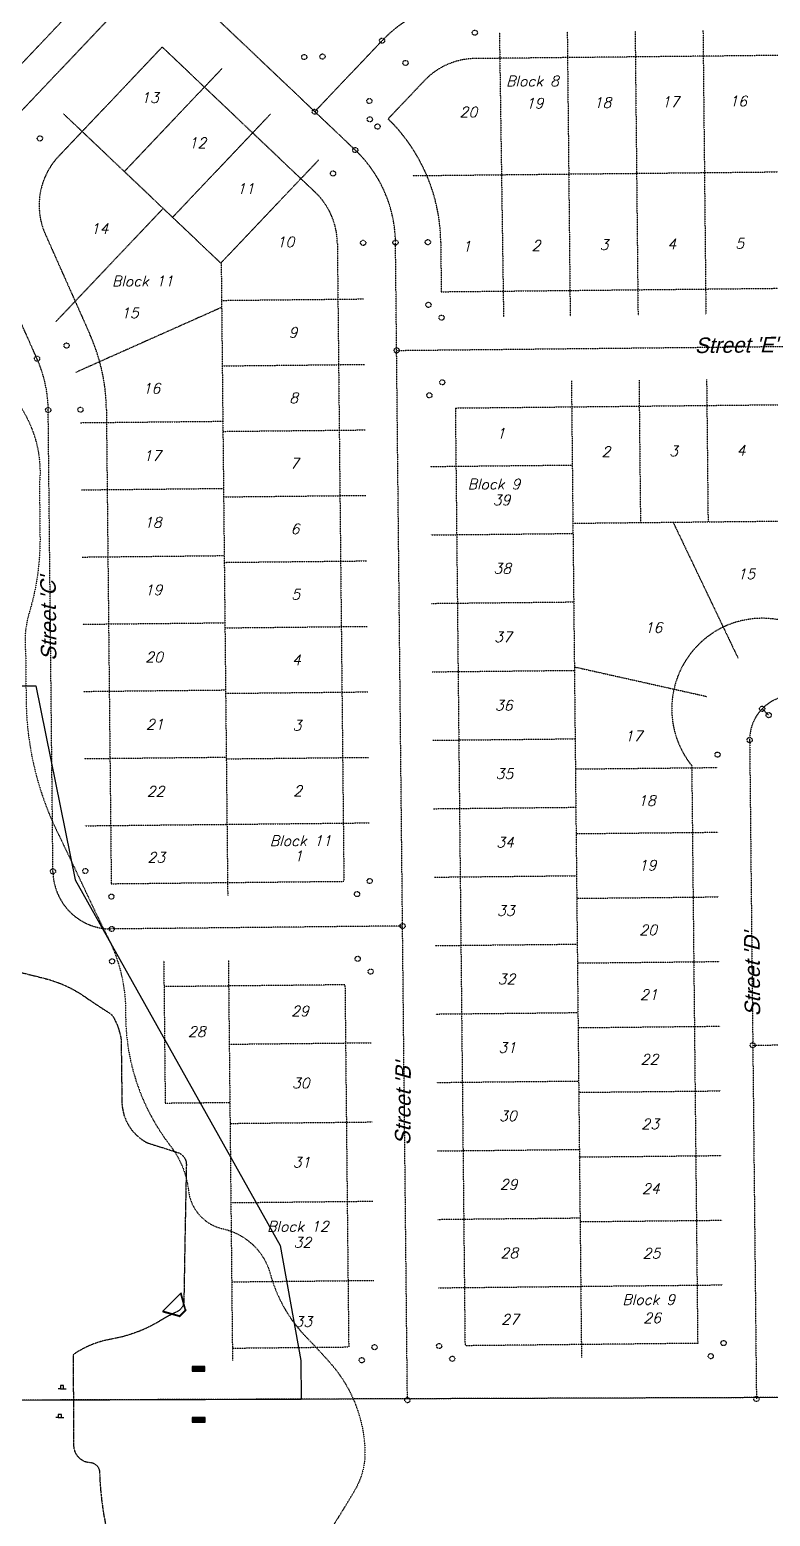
# Model space of a CAD drawing. Header units: feet. Extents: x 2327405 to 2393004, y 6977726 to 7089689.
# Drawn here: x 2343318 to 2343891, y 7040978 to 7042127 of the extents above; entities that cross this region are included whole.
import ezdxf
from ezdxf.enums import TextEntityAlignment as Align

# ---------------------------------------------------------------- set-up
doc = ezdxf.new("R2010")
doc.units = ezdxf.units.FT
doc.header["$MEASUREMENT"] = 0
for name, pattern in [('DOT50', [0.125, 0, -0.125]), ('HIDDEN2', [0.1875, 0.125, -0.0625]), ('HIDN50', [0.1875, 0.125, -0.0625]), ('PHNTM50', [1.5, 1, -0.1, 0.1, -0.1, 0.1, -0.1])]:
    doc.linetypes.add(name, pattern=pattern)
doc.layers.get('0').update_dxf_attribs({"linetype": 'CONTINUOUS'})
for name, color, linetype in [('e -100yr floodplain', 5, 'DOT50'), ('e-BNDRY-LINE', 6, 'CONTINUOUS'), ('e-signs', 251, 'CONTINUOUS'), ('f-bldg line', 251, 'HIDN50'), ('f-cl', 251, 'HIDN50'), ('f-cl-tick', 251, 'HIDN50'), ('f-lot', 251, 'HIDN50'), ('f-lot 100', 251, 'HIDN50'), ('f-sd hdwl', 251, 'CONTINUOUS'), ('f-sd inlet', 251, 'CONTINUOUS'), ('f-st names', 251, 'HIDN50'), ('p-100-yr floodway', 4, 'PHNTM50'), ('s-boundary overall', 6, 'CONTINUOUS'), ('s-easement', 252, 'HIDDEN2')]:
    doc.layers.add(name, color=color, linetype=linetype)
doc.styles.add('LS80', font='simplex.shx', dxfattribs={"oblique": 15, "height": 8})
doc.styles.add('tb txt', font='tb-hd.shx', dxfattribs={"oblique": 15, "height": 30})

# ---------------------------------------------------------------- blocks, each defined once
blk = doc.blocks.new('2005042-10b')
at = {"layer": 'e -100yr floodplain', "flags": 128}
blk.add_lwpolyline([(2342449.75866, 7044707.65907, -0.2465230947), (2342565.94731, 7044492.2234), (2342568.9279, 7044437.84039), (2342571.54349, 7044389.13787, -0.0801255064), (2342564.4572, 7044322.69789, -0.0690975405), (2342556.87309, 7044304.96485, 0.1315384628), (2342541.163, 7044250.44248, 0.0618097788), (2342545.10783, 7044212.82916, 0.0052396189), (2342545.87427, 7044209.67588, 0.1041278379), (2342573.99373, 7044152.40661, -0.1190538263), (2342640.27602, 7044006.70682, 0.0023003264), (2342651.02361, 7043952.16204, 0.0424140576), (2342670.58336, 7043885.13326, 0.0271273682), (2342688.93289, 7043844.36657, -0.0988121656), (2342747.8169, 7043726.03131, -0.0972075493), (2342752.47001, 7043633.28075, 0.0239363073), (2342746.67422, 7043572.97764, 0.0562673159), (2342755.82419, 7043431.23245, -0.0051988569), (2342773.4065, 7043326.59861, 0.1937395449), (2342818.71683, 7043250.80706, 0.0099411442), (2342862.31858, 7043219.05935, -0.1158136637), (2342887.63409, 7043190.81232, -0.1187857737), (2342897.7662, 7043153.27802, -0.0279751266), (2342896.27175, 7043101.29521, -0.0751315618), (2342890.41425, 7043076.7932, 0.1306726644), (2342882.86509, 7043016.60113, 0.0510839014), (2342892.44747, 7042976.96121, -0.2773056443), (2342886.601, 7042948.37702, 0.2189557328), (2342876.72423, 7042917.71909, -0.0272632152), (2342880.32953, 7042862.27452, -0.0001003027), (2342880.80833, 7042815.42768, -0.0863458341), (2342873.1238, 7042768.48017, 0.1038732618), (2342864.62419, 7042702.18077, -0.0090622086), (2342867.05407, 7042662.64, 0.1302632092), (2342882.88885, 7042611.8678, 0.0185210282), (2342903.57922, 7042581.52229, -0.1658197997), (2342945.73016, 7042448.47731, 0.0062810101), (2342945.2483, 7042396.52208, 0.2000482715), (2342975.54182, 7042324.50432, -0.2253307517), (2342999.85675, 7042257.85131, 0.0302448329), (2342999.08338, 7042234.41754, 0.435244606), (2343040.2452, 7042198.14919, -0.0321221513), (2343082.03445, 7042199.59257, -0.1139757427), (2343092.39212, 7042196.87413, -0.4530085014), (2343100.77217, 7042162.096, 0.1243901793), (2343083.88002, 7042118.12041, 0.1220856645), (2343095.016, 7042028.57861, 0.0822983855), (2343138.77881, 7041954.04588, 0.2195865943), (2343180.78669, 7041934.09817, -0.1703122066), (2343213.53503, 7041922.2032, 0.0008918277), (2343262.9019, 7041881.95363, -0.0231638192), (2343297.90433, 7041850.72091, -0.2275160042), (2343325.19071, 7041775.62361), (2343325.24702, 7041770.11351), (2343325.60473, 7041735.11487, -0.0756498883), (2343317.21656, 7041675.93049, 0.101804086), (2343314.49054, 7041645.34565), (2343314.86531, 7041608.67766, 0.1098741215), (2343338.33046, 7041508.04845, -0.0020440605), (2343364.36532, 7041453.29819, 0.0071617047), (2343378.00235, 7041425.36098, -0.1193137601), (2343391.86435, 7041366.40401, 0.1679568347), (2343426.55191, 7041263.87419, -0.1380863026), (2343440.43822, 7041229.56631, 0.3211746121), (2343467.10713, 7041199.86755, -0.2791633568), (2343503.80571, 7041164.84545, 0.1275200783), (2343531.59019, 7041116.09013, -0.0115106458), (2343549.96263, 7041096.31424, -0.1749668853), (2343576.99059, 7041028.48321, -0.1421669182), (2343569.19985, 7040997.93273, -0.0197150335), (2343528.04977, 7040933.95225, 0.0285323387), (2343478.21879, 7040816.8776), (2343431.18857, 7040723.78165)], format="xyb", dxfattribs=at)
at = {"layer": 'e-signs'}
for p, q in [((2343341.49794, 7041078.60442, 640.7846), (2343341.49766, 7041076.20442, 640.7846)), ((2343343.89794, 7041078.60413, 640.7846), (2343341.49794, 7041078.60442, 640.7846)), ((2343343.89766, 7041076.20413, 640.7846), (2343343.89794, 7041078.60413, 640.7846)), ((2343341.49766, 7041076.20442, 640.7846), (2343339.57766, 7041076.20465, 640.7846)), ((2343341.49766, 7041076.20442, 640.7846), (2343343.89766, 7041076.20413, 640.7846)), ((2343343.89766, 7041076.20413, 640.7846), (2343345.81766, 7041076.2039, 640.7846)), ((2343339.71273, 7041056.38346, 640.63102), (2343339.71244, 7041053.98346, 640.63102)), ((2343342.11273, 7041056.38317, 640.63102), (2343339.71273, 7041056.38346, 640.63102)), ((2343342.11244, 7041053.98317, 640.63102), (2343342.11273, 7041056.38317, 640.63102)), ((2343339.71244, 7041053.98346, 640.63102), (2343337.79244, 7041053.98369, 640.63102)), ((2343339.71244, 7041053.98346, 640.63102), (2343342.11244, 7041053.98317, 640.63102)), ((2343342.11244, 7041053.98317, 640.63102), (2343344.03244, 7041053.98294, 640.63102))]:
    blk.add_line(p, q, dxfattribs=at)
at = {"layer": 'p-100-yr floodway', "ltscale": 0.75, "flags": 128}
blk.add_lwpolyline([(2342172.13597, 7045284.65701), (2341971.41993, 7045122.20018, 0.2136493441), (2341953.68284, 7045087.22935, 0.1784449197), (2341999.7798, 7044940.68159, -0.1347302586), (2342048.6037, 7044821.93106, -0.048004978), (2342051.24071, 7044721.6672, 0.0259592168), (2342050.67898, 7044689.99732, 0.1900515065), (2342066.00942, 7044654.70527, 0.0214213223), (2342111.99449, 7044612.50196, 0.2580639722), (2342141.67584, 7044606.652), (2342153.35822, 7044610.25294, -0.1128232761), (2342263.19192, 7044618.42865, -0.0146896324), (2342341.2812, 7044604.23706, -0.1506587503), (2342403.47873, 7044569.59163, -0.1578530071), (2342437.6918, 7044498.8351, 0.0091996952), (2342442.16079, 7044470.35801, -0.0610313893), (2342445.51259, 7044406.14492, -0.1411324046), (2342421.20936, 7044339.60178, 0.1110947304), (2342399.09636, 7044288.62719, 0.0664203471), (2342392.51268, 7044169.85918, -0.0108804414), (2342395.98622, 7044107.34767, -0.036639056), (2342391.51032, 7043994.08106, 0.0983633346), (2342400.44403, 7043887.15216, -0.0061409743), (2342430.63012, 7043776.86816, 0.396933673), (2342518.27017, 7043721.89918, -0.029271495), (2342572.89512, 7043729.43025, 0.0197818146), (2342600.67847, 7043732.72504, -0.2990920242), (2342621.96724, 7043723.12467, -0.1038584825), (2342625.04269, 7043714.92726, -0.0230752157), (2342626.59322, 7043700.32748), (2342627.46306, 7043589.82013), (2342626.41591, 7043532.39934, -0.3221451422), (2342611.41694, 7043512.31837, -0.0410571477), (2342563.295, 7043501.35997, 0.0267306134), (2342518.96278, 7043492.59087, 0.422530651), (2342510.84008, 7043478.48648), (2342538.65943, 7043397.87167), (2342580.79879, 7043317.37942, -0.4190431196), (2342560.91647, 7043255.59625, 0.1989512018), (2342535.08957, 7043225.68169, 0.1872092413), (2342536.14616, 7043204.86408, -0.1092772049), (2342557.98536, 7043098.84663, 0.0009231695), (2342557.78785, 7043083.28307, 0.250862846), (2342564.00358, 7043071.36523, 0.1265179599), (2342589.8625, 7043062.02027, -0.1382828868), (2342604.33783, 7043056.40744, -0.1600673726), (2342614.86907, 7043030.05893), (2342654.61714, 7042958.84845, 0.3705452824), (2342664.86392, 7042955.04897, 0.1305991696), (2342682.07593, 7042967.19098, 0.0381366844), (2342693.72669, 7042983.49461, -0.5636778202), (2342713.14477, 7042983.49461, -0.0390505881), (2342729.84422, 7042950.30504, -0.1619971136), (2342734.74427, 7042877.17219, 0.0531574748), (2342723.30806, 7042800.51114, 0.0586198437), (2342728.7761, 7042727.96771, -0.0368291031), (2342732.75953, 7042694.57074, -0.2886068963), (2342693.45897, 7042625.42736, 0.3265682433), (2342681.0967, 7042599.67123, 0.0188063048), (2342684.34318, 7042585.24881, -0.0897823896), (2342688.00674, 7042539.51318, 0.1478637202), (2342696.33866, 7042497.20547, 0.1277793452), (2342708.2283, 7042484.24229, 0.174525342), (2342745.61824, 7042475.53438, 0.0847886478), (2342773.08573, 7042483.60934, -0.0275178231), (2342801.09164, 7042495.45262, -0.0428547005), (2342821.31535, 7042500.81956, -0.2633799443), (2342838.14641, 7042494.84077, -0.016495628), (2342856.29084, 7042472.46843, 0.0275104971), (2342888.87179, 7042434.05621, 0.0543440952), (2342939.8416, 7042390.79591, -0.008644875), (2342960.43384, 7042376.3277, -0.2029254635), (2342968.77592, 7042362.43058, -0.0302636313), (2342976.48832, 7042265.86589, -0.3468547471), (2342957.81603, 7042241.22966, -0.1135970095), (2342918.2306, 7042240.10983, 0.3868048795), (2342901.42551, 7042230.03141, 0.0723783206), (2342898.81139, 7042212.48743, -0.1650240451), (2342891.21264, 7042190.33981, 0.0395793605), (2342880.42121, 7042173.81431, 0.291246012), (2342882.24087, 7042146.87192, 0.1598020989), (2342901.67168, 7042133.01117, -0.07852058), (2342953.42095, 7042107.40962, -0.245657988), (2342976.94339, 7042061.43134, 0.0538085735), (2342982.74177, 7042002.82771, 0.1489016077), (2343010.81759, 7041951.65028, 0.0315075673), (2343023.09393, 7041941.08976, -0.2541516237), (2343027.71055, 7041930.90601, 0.0147333904), (2343023.50086, 7041832.32904, 0.0426234431), (2343028.71739, 7041759.98359, 0.1150643874), (2343084.1872, 7041623.60491, -0.0004566801), (2343139.01058, 7041545.9125, 0.0139537036), (2343154.59807, 7041525.0422, -0.1579417916), (2343161.12028, 7041507.50777, -0.0260215135), (2343160.67054, 7041458.72611, 0.0381854922), (2343160.90552, 7041443.14888, 0.4043212416), (2343175.52425, 7041430.56008, -0.096675973), (2343195.58721, 7041427.83036, -0.0319682998), (2343218.97712, 7041418.16395, 0.1293494011), (2343239.09274, 7041414.11688, -0.0743036037), (2343245.99662, 7041413.4966, 0.0026135776), (2343282.63328, 7041404.81351, -0.0062575316), (2343329.75597, 7041393.28183, -0.0883989044), (2343360.17798, 7041379.37184, 0.009690051), (2343379.07611, 7041366.83275, -0.124820422), (2343382.60026, 7041363.09509, -0.0902651745), (2343388.36323, 7041346.13786), (2343388.97793, 7041298.14591, 0.2774408387), (2343408.67625, 7041266.30906), (2343431.96331, 7041258.9315, -0.3311868553), (2343438.82007, 7041249.41488), (2343437.67792, 7041189.90459), (2343436.89969, 7041143.99634, -0.2898056519), (2343431.35908, 7041135.55993, 0.030733499), (2343418.91746, 7041128.97189, -0.0944896877), (2343380.38958, 7041114.4695, 0.1089708184), (2343351.24538, 7041102.53478), (2343351.60898, 7041032.53592, 0.3952637883), (2343364.17712, 7041019.26024, -0.388405909), (2343371.70371, 7041011.49695, 0.0501512575), (2343377.82648, 7040964.36852, 0.0002230404), (2343389.10799, 7040916.15556), (2343399.59116, 7040879.81257), (2343403.73453, 7040850.82211), (2343405.11565, 7040827.3537), (2343403.73453, 7040801.1243), (2343398.17294, 7040724.7787)], format="xyb", dxfattribs=at)
at = {"layer": 's-boundary overall'}
blk.add_lwpolyline([(2342458.08399, 7041570.99625), (2342449.91435, 7043583.44498), (2342241.7294, 7043584.6412), (2342159.64623, 7043701.60982), (2342121.60108, 7043929.298), (2342107.16995, 7044072.2292), (2342107.06987, 7044156.70628), (2342034.35461, 7044184.41337), (2342035.46045, 7044319.13558), (2342477.81161, 7044315.50462), (2344142.73293, 7044302.72084), (2344163.71278, 7041070.30912), (2342491.73254, 7041064.59938), (2342488.87112, 7041378.22927), (2342485.69581, 7041462.78167, 0.064995197), (2342458.08399, 7041570.99625)], format="xyb", close=True, dxfattribs=at)
at = {"layer": 's-easement'}
blk.add_lwpolyline([(2343238.0028, 7042023.21451), (2345071.10785, 7043955.20682)], dxfattribs=at)

msp = doc.modelspace()

# ---------------------------------------------------------------- hatches: boundary and pattern name
at = {"layer": 'f-sd hdwl'}
msp.add_hatch(color=256, dxfattribs=at).paths.add_polyline_path([(2343433.10274, 7041132.27448), (2343433.57811, 7041131.80234), (2343438.71646, 7041136.9759), (2343438.24108, 7041137.44804), (2343434.83609, 7041149.98423), (2343434.35357, 7041149.85317), (2343437.83423, 7041137.0384), (2343433.50959, 7041132.68412), (2343420.67134, 7041136.07717), (2343420.54358, 7041135.59377)])
at = {"layer": 'f-sd inlet'}
for points in [[(2343453.23451, 7041089.88299), (2343453.22256, 7041093.38297), (2343443.22262, 7041093.34882), (2343443.23457, 7041089.84884)], [(2343453.3694, 7041050.38322), (2343453.35745, 7041053.8832), (2343443.35751, 7041053.84905), (2343443.36946, 7041050.34907)]]:
    msp.add_hatch(color=256, dxfattribs=at).paths.add_polyline_path(points)

# ---------------------------------------------------------------- linework, layer by layer
at = {"layer": 'e-BNDRY-LINE'}
for points in [[(2342485.69581, 7041462.78167), (2342634.45382, 7041619.56446), (2343322.3225, 7041619.56446), (2343352.85483, 7041469.56025), (2343511.34155, 7041186.95728), (2343527.49803, 7041098.13472), (2343527.60041, 7041068.13682)], [(2342491.64645, 7041064.59908), (2343527.60041, 7041068.13682)]]:
    msp.add_lwpolyline(points, dxfattribs=at)
at = {"layer": 'f-bldg line'}
for p, q in [((2343420.16657, 7042113.50499), (2343340.03012, 7042029.04556)), ((2343420.16657, 7042113.50499), (2343538.48904, 7042001.23875)), ((2344146.96722, 7042109.57991), (2343662.2185, 7042104.5803)), ((2343622.88718, 7042087.4396), (2343594.91691, 7042057.96047)), ((2343329.68543, 7041968.81474), (2343364.41338, 7041890.8309)), ((2343555.62973, 7041961.90742), (2343560.71865, 7041468.49967)), ((2343635.62547, 7041962.73249), (2343636.02186, 7041924.30053)), ((2343636.02186, 7041924.30053), (2344148.13549, 7041929.58239)), ((2343646.94952, 7041834.40845), (2344148.71962, 7041839.58363)), ((2343376.94619, 7041833.33915), (2343380.72823, 7041466.64328)), ((2343646.94952, 7041834.40845), (2343654.42665, 7041109.44701)), ((2343829.81015, 7041557.97838), (2343834.41708, 7041111.3034)), ((2343380.72823, 7041466.64328), (2343560.71865, 7041468.49967)), ((2343561.54372, 7041388.50393), (2343421.55116, 7041387.06007)), ((2343561.54372, 7041388.50393), (2343564.43144, 7041108.51882)), ((2343474.43622, 7041107.59062), (2343564.43144, 7041108.51882)), ((2343834.41708, 7041111.3034), (2343654.42665, 7041109.44701))]:
    msp.add_line(p, q, dxfattribs=at)
for centre, radius, start, end in [((2343662.78573, 7042049.58322), 55, 90.59091811, 136.50448176), ((2343500.63265, 7041961.34019), 135, 0.59091811, 45.70106917), ((2343379.92868, 7041991.18918), 55, 136.50448176, 204.00448176), ((2343500.63265, 7041961.34019), 55, 0.59091811, 46.50448176), ((2343231.9539, 7041831.84373), 145, 0.59091811, 24.00448176), ((2343884.36064, 7041601.84457), 70, 52.37770741, 218.80412881)]:
    msp.add_arc(centre, radius, start, end, dxfattribs=at)
at = {"layer": 'f-cl'}
for p, q in [((2343569.46244, 7042033.88302), (2343111.5352, 7042468.37166)), ((2343307.38585, 7042060.01897), (2343418.4957, 7042177.12266)), ((2343538.19136, 7042063.55352), (2343590.24291, 7042118.413)), ((2343609.84743, 7041068.41769), (2343600.62734, 7041962.37152)), ((2343323.30526, 7041872.52454), (2343288.57731, 7041950.50837)), ((2343601.48781, 7041878.94196), (2344188.42572, 7041884.99554)), ((2343335.62749, 7041476.17865), (2343331.94858, 7041832.87505)), ((2343889.31912, 7041596.98734), (2343884.31858, 7041601.88577)), ((2343874.60869, 7041577.74272), (2343879.86246, 7041068.35282)), ((2343606.07723, 7041433.96563), (2343381.08919, 7041431.64514)), ((2343877.04213, 7041341.80377), (2344111.83936, 7041344.22543)), ((2344193.71275, 7041070.41157), (2342820.1374, 7041065.72086))]:
    msp.add_line(p, q, dxfattribs=at)
for centre, radius, start, end in [((2343662.78573, 7042049.58322), 100, 90.59091811, 136.50448176), ((2343500.63265, 7041961.34019), 100, 0.59091811, 46.50448176), ((2343231.9539, 7041831.84373), 100, 0.59091811, 24.00448176), ((2343908.60688, 7041578.09337), 34, 90.59091812, 180.59091811), ((2343380.62509, 7041476.64275), 45, 180.59091811, 270.59091811)]:
    msp.add_arc(centre, radius, start, end, dxfattribs=at)
at = {"layer": 'f-cl-tick'}
for centre in [(2343662.01224, 7042124.57923), (2343590.24291, 7042118.413), (2343530.00881, 7042105.77964), (2343544.14607, 7042106.15095), (2343608.37862, 7042101.20556), (2343580.41749, 7042071.73606), (2343538.19136, 7042063.55352), (2343580.78879, 7042057.5988), (2343325.52156, 7042042.81152), (2343586.66988, 7042052.01872), (2343569.46244, 7042033.88302), (2343552.25499, 7042015.74731), (2343575.62867, 7041962.11369), (2343600.62734, 7041962.37152), (2343625.62601, 7041962.62935), (2343626.12552, 7041914.19793), (2343636.22812, 7041904.3016), (2343346.1431, 7041882.69474), (2343323.30526, 7041872.52454), (2343601.48781, 7041878.94196), (2343636.74379, 7041854.30426), (2343626.84745, 7041844.20166), (2343331.94858, 7041832.87505), (2343356.94725, 7041833.13289), (2343884.31858, 7041601.88577), (2343889.31912, 7041596.98734), (2343874.60869, 7041577.74272), (2343849.72378, 7041566.45523), (2343335.62749, 7041476.17865), (2343360.62616, 7041476.43648), (2343580.71759, 7041468.70594), (2343380.83136, 7041456.64381), (2343570.82126, 7041458.60334), (2343606.07723, 7041433.96563), (2343381.08919, 7041431.64514), (2343381.34702, 7041406.64647), (2343571.33692, 7041408.60599), (2343581.43952, 7041398.70966), (2343877.04213, 7041341.80377), (2343854.41601, 7041111.50967), (2343584.43444, 7041108.33114), (2343634.42771, 7041109.24075), (2343644.53031, 7041099.34441), (2343844.51968, 7041101.40707), (2343574.53739, 7041098.29728), (2343609.85798, 7041067.39391), (2343879.86246, 7041068.35282)]:
    msp.add_circle(centre, 2, dxfattribs=at)
at = {"layer": 'f-lot'}
msp.add_line((2343736.73847, 7041855.33559), (2343744.525, 7041100.37574), dxfattribs=at)
at = {"layer": 'f-lot', "flags": 128}
for points in [[(2343681.02118, 7042124.77529), (2343684.23023, 7041904.79668)], [(2343733.51838, 7042125.31673), (2343735.78731, 7041905.32844)], [(2343786.01559, 7042125.85818), (2343788.28451, 7041905.86988)], [(2343838.5128, 7042126.39963), (2343840.78172, 7041906.41133)], [(2343390.86403, 7042017.24304), (2343466.57679, 7042097.04015)], [(2343343.7112, 7042061.9824), (2343465.78741, 7041946.15455)], [(2343428.1769, 7041981.84), (2343503.88966, 7042061.6371)], [(2343465.48977, 7041946.43696), (2343541.20253, 7042026.23406)], [(2343613.9629, 7042014.07781), (2344157.55089, 7042019.68428)], [(2343337.89499, 7041901.2164), (2343420.92262, 7041988.72298)], [(2343465.78741, 7041946.15455), (2343470.82657, 7041457.57201)], [(2343466.08171, 7041917.62062), (2343576.07586, 7041918.75508)], [(2343466.13752, 7041912.20957), (2343353.27441, 7041861.9491)], [(2343466.60394, 7041866.98683), (2343576.59809, 7041868.12129)], [(2343789.02793, 7041855.87489), (2343790.16239, 7041745.88074)], [(2343841.31514, 7041856.41417), (2343842.44961, 7041746.42002)], [(2343357.05102, 7041823.07148), (2343467.04517, 7041824.20594)], [(2343467.12614, 7041816.35572), (2343577.12029, 7041817.49019)], [(2343627.41468, 7041789.20458), (2343737.40883, 7041790.33904)], [(2343357.58675, 7041771.12931), (2343467.5809, 7041772.26377)], [(2343467.64834, 7041765.72462), (2343577.64249, 7041766.85908)], [(2343737.87293, 7041745.34144), (2344159.3033, 7041749.688)], [(2343815.36554, 7041746.14068), (2343865.62937, 7041641.01909)], [(2343627.96043, 7041736.2907), (2343737.95458, 7041737.42516)], [(2343358.12243, 7041719.19037), (2343468.11658, 7041720.32483)], [(2343468.17054, 7041715.09351), (2343578.16469, 7041716.22797)], [(2343628.50617, 7041683.37681), (2343738.50032, 7041684.51127)], [(2343358.65812, 7041667.25143), (2343468.65227, 7041668.38589)], [(2343468.69274, 7041664.4624), (2343578.68689, 7041665.59686)], [(2343629.05192, 7041630.46292), (2343739.04607, 7041631.59739)], [(2343739.01829, 7041634.29049), (2343841.44868, 7041611.42415)], [(2343359.19381, 7041615.3125), (2343469.18796, 7041616.44696)], [(2343469.21494, 7041613.8313), (2343579.20909, 7041614.96576)], [(2343629.59766, 7041577.54904), (2343739.59181, 7041578.6835)], [(2343359.7295, 7041563.37356), (2343469.72365, 7041564.50802)], [(2343469.73714, 7041563.20019), (2343579.73129, 7041564.33465)], [(2343739.83245, 7041555.35154), (2343849.8266, 7041556.486)], [(2343630.14341, 7041524.63515), (2343740.13755, 7041525.76961)], [(2343360.26519, 7041511.43462), (2343470.25934, 7041512.56908)], [(2343470.25934, 7041512.56908), (2343580.25349, 7041513.70354)], [(2343740.34812, 7041505.3542), (2343850.34227, 7041506.48866)], [(2343630.68915, 7041471.72127), (2343740.6833, 7041472.85573)], [(2343740.86378, 7041455.35686), (2343850.85793, 7041456.49132)], [(2343631.23489, 7041418.80738), (2343741.22904, 7041419.94184)], [(2343421.3449, 7041407.059), (2343422.47936, 7041297.06485)], [(2343471.34224, 7041407.57467), (2343474.53559, 7041097.95578)], [(2343741.37944, 7041405.35952), (2343851.37359, 7041406.49398)], [(2343631.78064, 7041365.8935), (2343741.77479, 7041367.02796)], [(2343741.89511, 7041355.36218), (2343851.88926, 7041356.49664)], [(2343472.0126, 7041342.57812), (2343582.00675, 7041343.71258)], [(2343632.32638, 7041312.97961), (2343742.32053, 7041314.11407)], [(2343422.47936, 7041297.06485), (2343472.4767, 7041297.58052)], [(2343742.41077, 7041305.36484), (2343852.40492, 7041306.4993)], [(2343472.64429, 7041281.33138), (2343582.63844, 7041282.46584)], [(2343632.87213, 7041260.06572), (2343742.86628, 7041261.20019)], [(2343742.92644, 7041255.3675), (2343852.92059, 7041256.50196)], [(2343473.27598, 7041220.08464), (2343583.27013, 7041221.2191)], [(2343633.41787, 7041207.15184), (2343743.41202, 7041208.2863)], [(2343743.4421, 7041205.37016), (2343853.43625, 7041206.50462)], [(2343473.90767, 7041158.8379), (2343583.90182, 7041159.97236)], [(2343633.96362, 7041154.23835), (2343743.95777, 7041155.37281)], [(2343743.95777, 7041155.37281), (2343853.95192, 7041156.50728)]]:
    msp.add_lwpolyline(points, dxfattribs=at)
at = {"layer": 'f-sd hdwl'}
msp.add_line((2343420.67134, 7041136.07717), (2343434.35357, 7041149.85317), dxfattribs=at)
at = {"layer": 'f-sd hdwl', "flags": 128}
msp.add_lwpolyline([(2343433.10274, 7041132.27448), (2343433.57811, 7041131.80234), (2343438.71646, 7041136.9759), (2343438.24108, 7041137.44804), (2343434.83609, 7041149.98423), (2343434.35357, 7041149.85317), (2343437.83423, 7041137.0384), (2343433.50959, 7041132.68412), (2343420.67134, 7041136.07717), (2343420.54358, 7041135.59377), (2343433.10274, 7041132.27448)], close=True, dxfattribs=at)
at = {"layer": 'f-sd inlet'}
msp.add_lwpolyline([(2343453.23451, 7041089.88299), (2343453.22256, 7041093.38297), (2343443.22262, 7041093.34882), (2343443.23457, 7041089.84884), (2343453.23451, 7041089.88299)], dxfattribs=at)
at = {"layer": 'f-sd inlet', "elevation": 0}
msp.add_lwpolyline([(2343453.3694, 7041050.38322), (2343453.35745, 7041053.8832), (2343443.35751, 7041053.84905), (2343443.36946, 7041050.34907), (2343453.3694, 7041050.38322)], dxfattribs=at)

# ---------------------------------------------------------------- block references
msp.add_blockref('2005042-10b', (0, 0))
msp.add_blockref('2005042-10b', (0, 0))

# ---------------------------------------------------------------- texts
at = {"layer": 'f-lot 100', "style": 'LS80', "oblique": 15}
for s, p in [('Block 8', (2343686.23333, 7042083.18367)), ('Block 11', (2343381.26099, 7041928.51943)), ('Block 9', (2343656.4172, 7041771.55607)), ('Block 11', (2343503.45408, 7041495.88557)), ('Block 9', (2343776.15864, 7041141.1217))]:
    msp.add_text(s, height=8, dxfattribs=at).set_placement(p)
for s, p in [('13', (2343410.58764, 7042074.34832)), ('20', (2343657.05069, 7042063.20678)), ('19', (2343708.26434, 7042070.05334)), ('18', (2343760.76155, 7042070.59479)), ('17', (2343813.25876, 7042071.13624)), ('16', (2343865.75597, 7042071.67769)), ('12', (2343447.37875, 7042039.43827)), ('11', (2343484.69162, 7042004.03523)), ('14', (2343371.66369, 7041973.12825)), ('10', (2343515.45901, 7041962.78332)), ('1', (2343655.65983, 7041959.50494)), ('2', (2343709.3988, 7041960.05919)), ('3', (2343761.89601, 7041960.60064)), ('4', (2343814.39322, 7041961.14209)), ('5', (2343866.89043, 7041961.68354)), ('15', (2343395.10592, 7041907.94447)), ('9', (2343521.33991, 7041892.86962)), ('16', (2343411.78025, 7041849.60818)), ('8', (2343521.86211, 7041842.23851)), ('1', (2343682.15392, 7041814.77048)), ('2', (2343763.45043, 7041800.60816)), ('3', (2343815.73877, 7041801.14746)), ('4', (2343868.02598, 7041801.68674)), ('17', (2343412.31598, 7041797.66601)), ('7', (2343522.38431, 7041791.6074)), ('39', (2343682.68463, 7041763.31467)), ('18', (2343412.84909, 7041745.97659)), ('6', (2343522.90651, 7041740.97629)), ('38', (2343683.23037, 7041710.40078)), ('15', (2343872.035, 7041706.11589)), ('19', (2343413.38735, 7041693.78813)), ('5', (2343523.42872, 7041690.34519)), ('16', (2343800.26, 7041664.6761)), ('37', (2343683.77612, 7041657.4869)), ('20', (2343413.92304, 7041641.8492)), ('4', (2343523.95092, 7041639.71408)), ('36', (2343684.32186, 7041604.57301)), ('21', (2343414.45873, 7041589.91026)), ('3', (2343524.47312, 7041589.08297)), ('17', (2343784.65262, 7041580.81514)), ('35', (2343684.86761, 7041551.65913)), ('22', (2343414.99442, 7041537.97132)), ('2', (2343524.99532, 7041538.45187)), ('18', (2343795.08736, 7041530.9201)), ('1', (2343525.51425, 7041488.13764)), ('34', (2343685.41335, 7041498.74524)), ('23', (2343415.5201, 7041487.00318)), ('19', (2343795.60302, 7041480.92276)), ('33', (2343685.9591, 7041445.83136)), ('20', (2343796.11869, 7041430.92542)), ('32', (2343686.50484, 7041392.91747)), ('21', (2343796.63435, 7041380.92808)), ('29', (2343526.75184, 7041368.14402)), ('28', (2343446.9108, 7041352.31976)), ('31', (2343687.05059, 7041340.00358)), ('22', (2343797.15002, 7041330.93074)), ('30', (2343527.32552, 7041312.52198)), ('30', (2343687.59633, 7041287.0897)), ('23', (2343797.66568, 7041280.9334)), ('31', (2343527.95721, 7041251.27524)), ('29', (2343688.14208, 7041234.17581)), ('24', (2343798.18134, 7041230.93606)), ('Block 12', (2343525.15369, 7041201.6474)), ('32', (2343528.59534, 7041189.40353)), ('28', (2343688.68782, 7041181.26233)), ('25', (2343798.69701, 7041180.93872)), ('33', (2343529.22703, 7041128.15679)), ('27', (2343689.21852, 7041129.80691)), ('26', (2343799.21267, 7041130.94137))]:
    msp.add_text(s, height=8, dxfattribs=at).set_placement(p, align=Align.MIDDLE_CENTER)
at = {"layer": 'f-st names', "style": 'tb txt', "oblique": 15}
for s, rotation, p in [("Street 'E'", 0.59083333, (2343832.17254, 7041876.84017)), ("Street 'C'", 90.52465217, (2343338.32747, 7041639.04781)), ("Street 'D'", 90.52465217, (2343882.82313, 7041364.08455)), ("Street 'B'", 89.63020401, (2343612.14496, 7041264.42378))]:
    msp.add_text(s, height=12, rotation=rotation, dxfattribs=at).set_placement(p)

doc.saveas('drawing.dxf')
